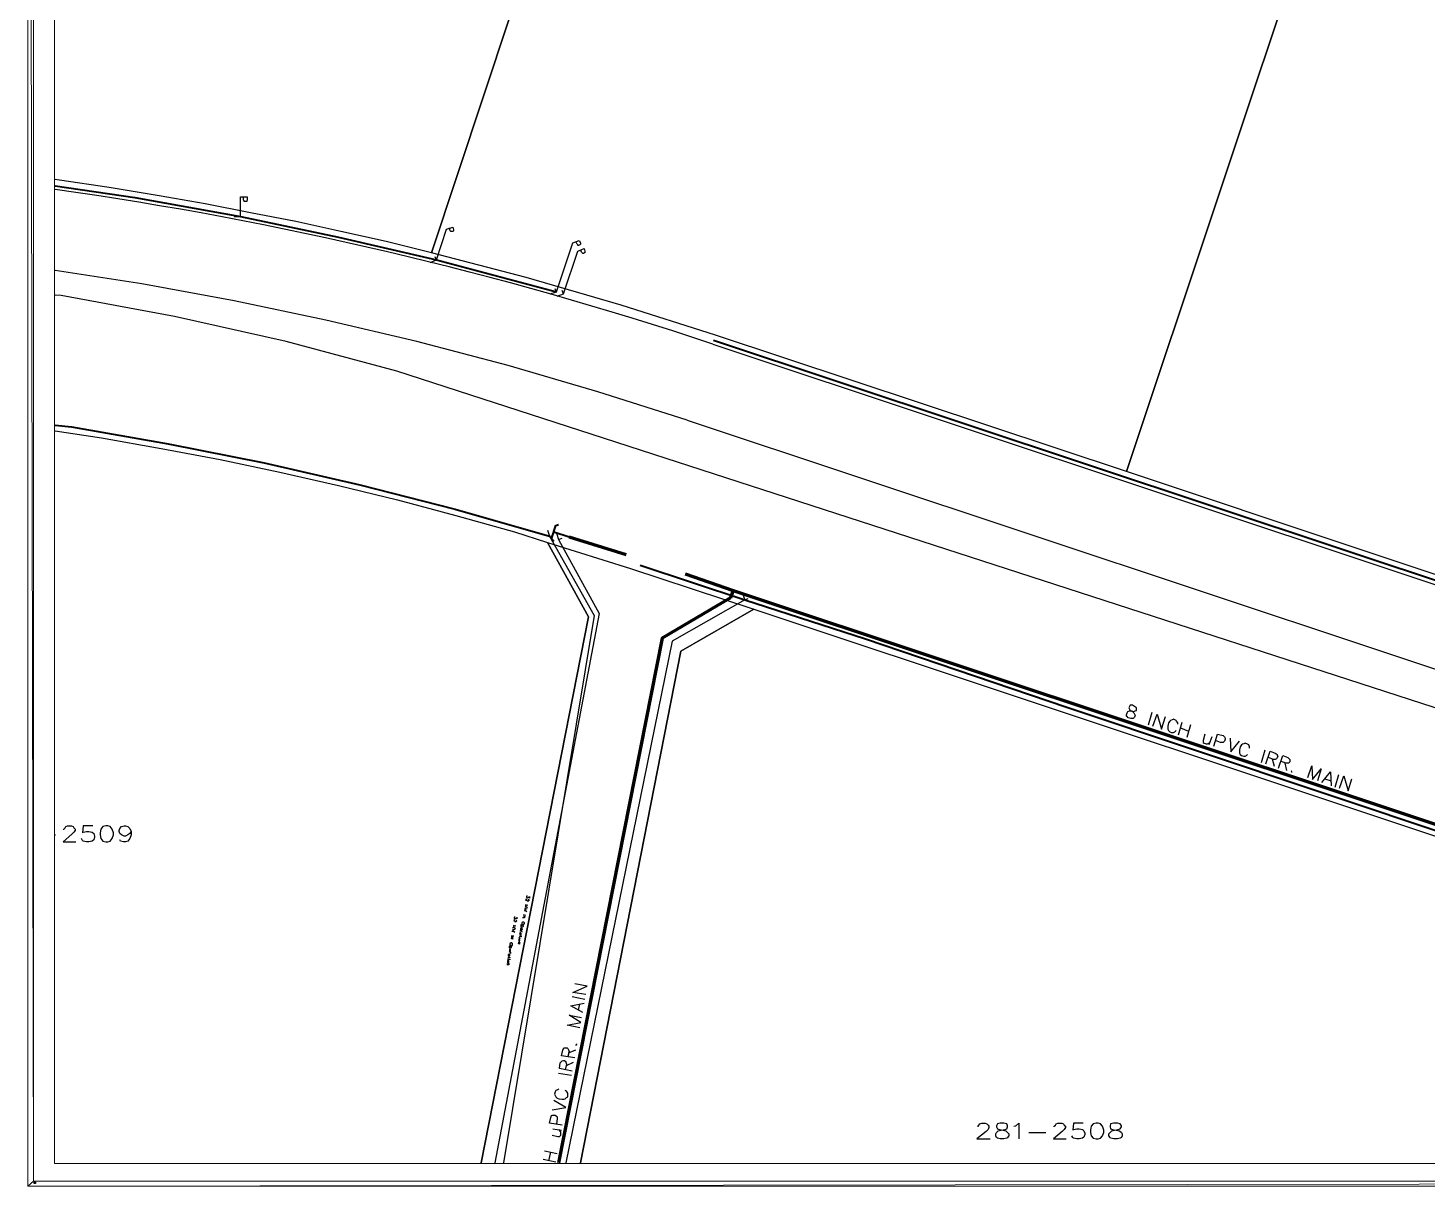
# Model space of a CAD drawing. Header units: inches. Extents: x 5 to 844, y 8 to 596.
# Drawn here: x 5.2 to 291.4, y 8.1 to 245.1 of the extents above; entities that cross this region are included whole.
import ezdxf

# ---------------------------------------------------------------- set-up
doc = ezdxf.new("R2010")
doc.units = ezdxf.units.IN
doc.header["$MEASUREMENT"] = 0
doc.layers.add('PDF_Geometry', color=7, linetype='Continuous')
doc.layers.add('PDF_Images', color=7, linetype='Continuous')
picture_1 = doc.add_image_def('image1.png', size_in_pixel=(2, 2))

msp = doc.modelspace()

# ---------------------------------------------------------------- linework, layer by layer
at = {"layer": 'PDF_Geometry', "lineweight": 0}
for points in [[(6.31, 594.76), (5.16, 595.79), (6.31, 9.14), (6.31, 594.76)], [(5.16, 595.79), (6.31, 9.14), (5.16, 8.11), (5.16, 595.79)], [(735.15, 143.06), (735.15, 591.8), (10.56, 591.8), (10.56, 12.74)], [(10.56, 12.74), (716.71, 12.74)], [(6.31, 9.14), (5.16, 8.11), (716.71, 9.11)], [(5.16, 8.11), (716.71, 9.11)], [(716.71, 9.14), (6.31, 9.14)], [(716.71, 8.11), (5.16, 8.11)]]:
    msp.add_lwpolyline(points, dxfattribs=at)
at = {"layer": 'PDF_Geometry', "color": 9, "lineweight": 25, "true_color": 0xbababa}
for points in [[(87.7, 199.03), (119.71, 295.46), (144.26, 369.12), (169.98, 360.51), (285.81, 321.94), (229.89, 154.29), (145.81, 182.19), (126.52, 188.36), (107.11, 194.02), (87.7, 199.03)], [(229.89, 154.29), (285.81, 321.94), (427.62, 274.76), (371.7, 106.98), (229.89, 154.29)], [(10.69, 315.9), (47.33, 311.14), (55.94, 309.34), (88.21, 302.27), (119.71, 295.46), (87.7, 199.03), (78.44, 201.35), (69.18, 203.4), (59.93, 205.46), (50.67, 207.26), (41.41, 209.06), (32.03, 210.73), (21.74, 212.4), (11.59, 213.95), (10.69, 214.07)], [(422.61, 63.91), (80.62, 174.86), (58, 180.91), (35.11, 186.05), (11.97, 190.29), (10.69, 190.42)], [(10.69, 162.65), (20.2, 161.23), (32.41, 159.05), (44.5, 156.74), (56.71, 154.16), (68.67, 151.46), (80.75, 148.51), (92.71, 145.29), (104.67, 141.95), (111.48, 139.76), (119.84, 124.59), (97.85, 12.87)], [(97.85, 12.87), (119.84, 124.59), (111.48, 139.76), (128.45, 134.49), (153.65, 126.14), (138.74, 117.52), (118.17, 12.87)], [(118.17, 12.87), (138.74, 117.52), (153.65, 126.14), (322.84, 69.83), (303.94, 12.87)]]:
    msp.add_lwpolyline(points, dxfattribs=at)
at = {"layer": 'PDF_Geometry', "lineweight": 25}
for points in [[(427.62, 274.76), (371.7, 106.98), (229.89, 154.29), (145.81, 182.19), (126.52, 188.36), (107.11, 194.02), (87.7, 199.03), (78.44, 201.35), (69.18, 203.4), (59.93, 205.46), (50.67, 207.26), (41.41, 209.06), (32.03, 210.73), (21.74, 212.4), (11.59, 213.95), (10.69, 214.07)], [(10.69, 162.65), (20.2, 161.23), (32.41, 159.05), (44.5, 156.74), (56.71, 154.16), (68.67, 151.46), (80.75, 148.51), (92.71, 145.29), (104.67, 141.95), (111.48, 139.76), (119.84, 124.59), (97.85, 12.87)], [(118.17, 12.87), (138.74, 117.52), (153.65, 126.14), (322.84, 69.83), (303.94, 12.87), (322.84, 69.83), (355.88, 58.77), (378.9, 12.87)], [(231.17, 106.47), (230.66, 106.47), (230.53, 106.21), (230.4, 105.95), (230.53, 105.69), (230.66, 105.44), (231.17, 105.18), (231.43, 104.92), (231.56, 104.67), (231.69, 104.41), (231.56, 104.02), (231.3, 103.77), (231.17, 103.77), (230.79, 103.77), (230.27, 103.89), (230.02, 104.15), (229.89, 104.28), (229.89, 104.54), (230.02, 104.92), (230.15, 105.18), (230.53, 105.31), (230.92, 105.31), (231.43, 105.18), (231.69, 105.31), (231.95, 105.44), (231.95, 105.69), (231.95, 105.95), (231.56, 106.21), (231.17, 106.47)], [(234.39, 102.48), (235.16, 105.05)], [(235.29, 102.22), (236.19, 104.67), (237.09, 101.58), (237.86, 104.15)], [(240.43, 102.61), (240.43, 102.87), (240.17, 103.25), (240.05, 103.38), (239.53, 103.64), (239.27, 103.51), (238.89, 103.38), (238.76, 103.25), (238.5, 102.87), (238.37, 102.22), (238.37, 101.84), (238.37, 101.58), (238.5, 101.32), (238.76, 101.07), (239.15, 100.94), (239.53, 100.94), (239.79, 101.07), (240.05, 101.32)], [(240.56, 100.42), (241.33, 102.99)], [(240.95, 101.84), (242.62, 101.19)], [(243, 102.48), (242.23, 99.91)], [(245.96, 100.55), (245.57, 99.27), (245.57, 98.88), (245.83, 98.75), (246.22, 98.62), (246.47, 98.62), (246.99, 98.88)], [(247.76, 98.11), (248.53, 100.55), (249.69, 100.29), (249.94, 100.04), (250.07, 99.78), (250.07, 99.52), (249.94, 99.14), (249.82, 99.01), (249.69, 98.88), (249.17, 98.88), (248.14, 99.27)], [(247.37, 100.04), (246.73, 98.37)], [(251.1, 99.78), (251.23, 96.95), (253.03, 99.14)], [(255.09, 97.72), (255.09, 97.98), (254.96, 98.37), (254.7, 98.5), (254.19, 98.75), (253.93, 98.62), (253.67, 98.5), (253.42, 98.37), (253.16, 97.98), (253.03, 97.34), (253.03, 96.95), (253.03, 96.7), (253.16, 96.44), (253.42, 96.18), (253.93, 96.05), (254.19, 96.05), (254.44, 96.18), (254.7, 96.44)], [(257.53, 94.77), (258.3, 97.34)], [(258.43, 94.51), (259.33, 97.08), (260.36, 96.7), (260.74, 96.44), (260.74, 96.31), (260.87, 95.92), (260.74, 95.8), (260.62, 95.54), (260.36, 95.41), (259.97, 95.41), (258.94, 95.8)], [(259.72, 95.54), (260.1, 94)], [(261, 93.61), (261.9, 96.18), (262.93, 95.8), (263.19, 95.54), (263.32, 95.41), (263.32, 95.15), (263.32, 94.9), (263.06, 94.64), (262.93, 94.64), (262.54, 94.64), (261.39, 95.02)], [(262.29, 94.64), (262.67, 93.1)], [(263.7, 92.97), (263.57, 92.97), (263.7, 92.84), (263.83, 92.84)], [(267.04, 91.68), (267.82, 94.12), (267.94, 91.3), (269.74, 93.48), (268.97, 91.04)], [(269.87, 90.65), (271.67, 92.84), (271.8, 90.01)], [(272.57, 89.75), (273.34, 92.32)], [(273.47, 89.5), (274.37, 92.07), (275.27, 88.98), (276.04, 91.42)], [(270.52, 91.42), (271.8, 91.04)], [(12.49, 81.01), (12.49, 81.14), (12.74, 81.4), (12.87, 81.65), (13.26, 81.78), (14.03, 81.78), (14.41, 81.65), (14.54, 81.4), (14.8, 81.14), (14.8, 80.88), (14.54, 80.5), (14.16, 80.11), (12.36, 78.57), (14.93, 78.57)], [(18.4, 81.78), (16.47, 81.78), (16.34, 80.37), (16.47, 80.5), (17.11, 80.62), (17.63, 80.62), (18.27, 80.5), (18.66, 80.24), (18.78, 79.72), (18.78, 79.47), (18.66, 78.95), (18.27, 78.7), (17.63, 78.57), (17.11, 78.57), (16.47, 78.7), (16.34, 78.82), (16.08, 79.21)], [(21.1, 81.78), (20.46, 81.65), (20.07, 81.14), (19.94, 80.37), (19.94, 79.98), (20.07, 79.21), (20.46, 78.7), (21.1, 78.57), (21.48, 78.57), (22, 78.7), (22.38, 79.21), (22.64, 79.98), (22.64, 80.37), (22.38, 81.14), (22, 81.65), (21.48, 81.78), (21.1, 81.78)], [(26.24, 80.62), (25.98, 80.24), (25.6, 79.98), (25.08, 79.72), (24.83, 79.72), (24.31, 79.98), (23.93, 80.24), (23.8, 80.62), (23.8, 80.88), (23.93, 81.27), (24.31, 81.65), (24.83, 81.78), (25.08, 81.78), (25.6, 81.65), (25.98, 81.27), (26.24, 80.62), (26.24, 79.98), (25.98, 79.21), (25.6, 78.7), (25.08, 78.57), (24.7, 78.57), (24.06, 78.7), (23.93, 78.95)], [(10.69, 79.98), (10.81, 79.98)], [(119.32, 47.33), (116.62, 47.71), (119.58, 49), (117.01, 49.51)], [(119.07, 46.3), (116.49, 46.81)], [(118.04, 40.51), (115.47, 41.03), (118.29, 41.54), (115.85, 43.08), (118.42, 42.57)], [(118.68, 43.6), (116.24, 45.01), (118.94, 45.53)], [(117.78, 44.11), (118.04, 45.4)], [(117.01, 34.34), (114.31, 34.73), (114.57, 35.88), (114.69, 36.27), (114.82, 36.4), (115.21, 36.4), (115.47, 36.4), (115.59, 36.27), (115.72, 36.01), (115.85, 35.63), (115.59, 34.6)], [(115.72, 35.37), (117.27, 36.01)], [(117.27, 37.04), (117.27, 36.91), (117.52, 37.04), (117.39, 37.17)], [(116.49, 31.64), (113.92, 32.16), (114.05, 33.31), (114.31, 33.57), (114.44, 33.7), (114.69, 33.83), (114.95, 33.83), (115.21, 33.57), (115.21, 33.44), (115.34, 33.06), (115.08, 31.9)], [(115.34, 32.8), (116.75, 33.44)], [(116.37, 30.74), (113.67, 31.13)], [(113.79, 27.91), (113.54, 27.78), (113.15, 27.66), (113.02, 27.4), (112.89, 26.88), (113.02, 26.63), (113.15, 26.37), (113.41, 26.11), (113.79, 25.98), (114.44, 25.86), (114.82, 25.86), (115.08, 25.98), (115.34, 26.24), (115.59, 26.37), (115.59, 26.88), (115.59, 27.14), (115.34, 27.53), (115.08, 27.66)], [(112.38, 23.67), (115.21, 24.18), (112.77, 25.6)], [(114.44, 20.58), (111.87, 20.97), (112.12, 22.13), (112.25, 22.51), (112.38, 22.64), (112.64, 22.64), (113.02, 22.64), (113.28, 22.38), (113.41, 22.26), (113.41, 21.87), (113.28, 20.84)], [(199.55, 20.2), (199.55, 20.33), (199.68, 20.58), (199.93, 20.84), (200.32, 20.97), (200.96, 20.97), (201.35, 20.84), (201.6, 20.58), (201.73, 20.33), (201.73, 20.07), (201.6, 19.68), (201.22, 19.3), (199.29, 17.76), (201.99, 17.76)], [(204.05, 20.97), (203.53, 20.84), (203.28, 20.46), (203.28, 20.2), (203.53, 19.81), (203.92, 19.68), (204.69, 19.56), (205.2, 19.43), (205.59, 19.04), (205.85, 18.78), (205.85, 18.4), (205.59, 18.01), (205.46, 17.88), (204.82, 17.76), (204.05, 17.76), (203.53, 17.88), (203.28, 18.01), (203.15, 18.4), (203.15, 18.78), (203.28, 19.04), (203.66, 19.43), (204.3, 19.56), (205.08, 19.68), (205.46, 19.81), (205.59, 20.2), (205.59, 20.46), (205.46, 20.84), (204.82, 20.97), (204.05, 20.97)], [(206.88, 20.33), (207.26, 20.46), (207.9, 20.97), (207.9, 17.76)], [(215.1, 20.2), (215.1, 20.33), (215.36, 20.58), (215.49, 20.84), (215.87, 20.97), (216.65, 20.97), (217.03, 20.84), (217.16, 20.58), (217.42, 20.33), (217.42, 20.07), (217.16, 19.68), (216.77, 19.3), (214.97, 17.76), (217.55, 17.76)], [(221.02, 20.97), (219.09, 20.97), (218.96, 19.56), (219.09, 19.68), (219.73, 19.81), (220.25, 19.81), (220.89, 19.68), (221.15, 19.43), (221.4, 18.91), (221.4, 18.66), (221.15, 18.14), (220.89, 17.88), (220.25, 17.76), (219.73, 17.76), (219.09, 17.88), (218.96, 18.01), (218.7, 18.4)], [(223.72, 20.97), (223.07, 20.84), (222.69, 20.33), (222.56, 19.56), (222.56, 19.04), (222.69, 18.4), (223.07, 17.88), (223.72, 17.76), (224.1, 17.76), (224.62, 17.88), (225, 18.4), (225.26, 19.04), (225.26, 19.56), (225, 20.33), (224.62, 20.84), (224.1, 20.97), (223.72, 20.97)], [(227.32, 20.97), (226.67, 20.84), (226.55, 20.46), (226.55, 20.2), (226.67, 19.81), (227.06, 19.68), (227.83, 19.56), (228.47, 19.43), (228.86, 19.04), (228.99, 18.78), (228.99, 18.4), (228.86, 18.01), (228.6, 17.88), (228.09, 17.76), (227.32, 17.76), (226.67, 17.88), (226.55, 18.01), (226.29, 18.4), (226.29, 18.78), (226.55, 19.04), (226.93, 19.43), (227.45, 19.56), (228.22, 19.68), (228.6, 19.81), (228.86, 20.2), (228.86, 20.46), (228.6, 20.84), (228.09, 20.97), (227.32, 20.97)], [(112.38, 18.53), (113.54, 18.27), (113.92, 18.27), (114.18, 18.53), (114.18, 18.91), (114.18, 19.17), (113.79, 19.68)], [(112.51, 19.81), (114.31, 19.56)], [(209.96, 19.04), (213.43, 19.04)], [(110.84, 15.31), (113.41, 14.8)], [(111.74, 13.26), (112.12, 15.06)], [(113.15, 13), (110.58, 13.51)]]:
    msp.add_lwpolyline(points, dxfattribs=at)
at = {"layer": 'PDF_Geometry', "color": 252, "lineweight": 20, "true_color": 0x989898}
for points in [[(10.69, 214.07), (11.59, 213.95), (21.74, 212.4), (32.03, 210.73), (41.41, 209.06), (50.67, 207.26), (59.93, 205.46), (69.18, 203.4), (78.44, 201.35), (87.7, 199.03), (107.11, 194.02), (126.52, 188.36), (145.81, 182.19), (229.89, 154.29), (371.7, 106.98), (427.62, 274.76)], [(97.85, 12.87), (119.84, 124.59), (111.48, 139.76), (104.67, 141.95), (92.71, 145.29), (80.75, 148.51), (68.67, 151.46), (56.71, 154.16), (44.5, 156.74), (32.41, 159.05), (20.2, 161.23), (10.69, 162.65)], [(378.9, 12.87), (355.88, 58.77), (322.84, 69.83), (303.94, 12.87), (322.84, 69.83), (153.65, 126.14), (138.74, 117.52), (118.17, 12.87)]]:
    msp.add_lwpolyline(points, dxfattribs=at)
at = {"layer": 'PDF_Geometry', "color": 6, "lineweight": 40}
for points in [[(10.69, 212.79), (27.01, 210.35), (48.61, 206.49), (68.67, 202.25), (88.72, 197.62), (113.28, 191.06)], [(145.42, 181.16), (350.35, 113.02)]]:
    msp.add_lwpolyline(points, dxfattribs=at)
at = {"layer": 'PDF_Geometry', "color": 6, "lineweight": 25}
for points in [[(48.61, 210.48), (50.03, 210.48), (50.03, 209.83), (49.9, 209.7), (49.9, 209.58), (49.77, 209.58), (49.51, 209.58), (49.38, 209.58), (49.38, 209.7), (49.25, 209.83), (49.25, 210.48)], [(90.78, 203.92), (92.07, 204.3), (92.2, 203.79), (92.2, 203.66), (92.2, 203.53), (92.07, 203.4), (91.94, 203.4), (91.81, 203.4), (91.68, 203.4), (91.55, 203.53), (91.42, 204.18)], [(116.62, 201.09), (117.91, 201.6), (118.17, 201.09), (118.17, 200.83), (118.04, 200.7), (117.78, 200.58), (117.65, 200.58), (117.65, 200.7), (117.52, 200.83), (117.27, 201.35)], [(117.65, 199.42), (118.94, 199.93), (119.07, 199.42), (119.07, 199.16), (119.07, 199.03), (118.94, 199.03), (118.81, 198.9), (118.68, 198.9), (118.55, 199.03), (118.42, 199.16), (118.29, 199.68)]]:
    msp.add_lwpolyline(points, dxfattribs=at)
at = {"layer": 'PDF_Geometry', "color": 4, "lineweight": 25}
for points in [[(48.61, 206.49), (48.61, 210.48)], [(88.72, 197.62), (90.78, 203.92)], [(113.28, 191.06), (116.62, 201.09)], [(114.69, 190.68), (117.65, 199.42)], [(113.67, 140.41), (122.02, 125.24), (100.68, 12.87)], [(111.87, 141.05), (120.99, 124.85), (102.48, 12.87)], [(151.85, 128.07), (136.94, 119.58), (115.21, 12.87)]]:
    msp.add_lwpolyline(points, dxfattribs=at)
at = {"layer": 'PDF_Geometry', "color": 1, "lineweight": 25}
for points in [[(47.33, 206.49), (48.61, 206.49), (48.61, 207.26)], [(87.44, 197.1), (88.72, 197.62), (88.47, 198.26)], [(111.99, 190.68), (113.28, 191.06), (113.02, 191.7)], [(113.41, 190.16), (114.69, 190.68), (114.44, 191.32)], [(111.48, 142.34), (111.87, 141.05), (112.64, 141.18)], [(113.28, 141.69), (113.67, 140.41), (114.44, 140.66)], [(151.34, 129.35), (151.85, 128.07), (152.49, 128.32)], [(107.49, 66.74), (107.62, 66.74), (107.62, 66.61), (107.62, 66.48), (107.49, 66.48), (107.49, 66.35), (107.37, 66.48), (107.11, 66.87), (106.98, 66.48)], [(107.75, 67.38), (107.75, 67), (107.49, 67.25), (107.49, 67.13), (107.37, 67), (107.24, 67.13), (107.24, 67.25), (107.24, 67.38), (107.24, 67.51), (107.37, 67.51)], [(105.18, 63.14), (105.18, 62.75), (105.05, 63.01), (105.05, 62.88), (104.92, 62.88), (104.92, 62.75), (104.79, 62.75), (104.79, 62.88), (104.67, 62.88), (104.67, 63.01), (104.67, 63.14), (104.79, 63.14), (104.79, 63.27)], [(106.72, 63.27), (106.72, 63.14), (106.72, 63.01), (106.59, 63.01), (106.34, 63.01)], [(106.47, 63.65), (106.98, 63.53)], [(106.47, 63.4), (106.85, 63.27)], [(106.72, 64.94), (107.24, 64.81), (106.72, 64.68), (107.24, 64.3), (106.72, 64.43)], [(106.85, 65.71), (107.37, 65.58), (106.85, 65.45), (107.37, 65.07), (106.85, 65.2)], [(104.28, 60.7), (104.79, 60.57), (104.28, 60.44), (104.79, 60.05), (104.15, 60.18)], [(104.41, 61.47), (104.92, 61.34), (104.41, 61.21), (104.92, 60.83), (104.28, 60.95)], [(105.05, 62.5), (105.18, 62.37), (105.05, 62.24), (104.92, 62.11), (104.92, 62.24), (104.79, 62.24), (104.67, 62.63), (104.54, 62.24)], [(105.82, 60.31), (106.21, 60.31)], [(106.47, 61.47), (105.95, 61.47)], [(106.21, 60.83), (106.08, 60.44), (106.21, 60.44), (106.21, 60.57), (106.34, 60.57), (106.34, 60.7), (106.21, 60.83), (106.08, 60.83), (105.95, 60.83), (105.95, 60.7), (105.95, 60.57), (105.95, 60.44)], [(106.34, 61.47), (106.47, 61.34), (106.47, 61.21), (106.34, 61.08), (106.21, 61.08), (106.08, 61.08), (106.08, 61.21), (106.08, 61.34), (106.08, 61.47), (106.21, 61.47)], [(106.08, 60.31), (106.21, 60.18), (106.21, 60.05)], [(106.72, 61.85), (106.72, 61.98), (106.59, 62.11), (106.47, 62.11), (106.34, 62.11), (106.21, 61.98), (106.21, 61.85), (106.21, 61.73), (106.34, 61.6), (106.47, 61.6), (106.59, 61.6), (106.59, 61.73), (106.72, 61.73), (106.72, 61.85)], [(104.28, 57.61), (104.28, 57.74), (104.15, 57.87), (104.02, 57.87), (103.89, 57.87), (103.89, 57.74), (103.77, 57.74), (103.77, 57.61), (103.77, 57.48), (103.89, 57.48), (103.89, 57.35), (104.02, 57.35), (104.15, 57.35), (104.28, 57.35), (104.28, 57.48), (104.28, 57.61)], [(104.02, 59.28), (104.54, 59.28)], [(104.02, 59.03), (104.41, 59.03)], [(104.28, 59.03), (104.28, 58.9), (104.41, 58.9), (104.28, 58.77), (104.28, 58.64), (104.02, 58.77)], [(105.44, 58), (105.82, 58)], [(105.69, 58), (105.69, 57.87), (105.82, 57.87), (105.69, 57.74), (105.69, 57.61), (105.44, 57.74)], [(105.95, 58.77), (105.57, 58.9)], [(105.82, 58.38), (105.82, 58.51), (105.69, 58.64), (105.57, 58.64), (105.57, 58.51), (105.57, 58.38), (105.57, 58.25), (105.69, 58.25), (105.82, 58.25), (105.82, 58.38)], [(105.95, 59.54), (106.08, 59.54), (106.08, 59.67), (106.08, 59.8), (105.95, 59.93), (105.82, 59.93), (105.82, 59.8), (105.69, 59.67), (105.82, 59.54)], [(106.08, 59.41), (105.69, 59.54)], [(106.21, 59.15), (105.82, 59.15), (105.69, 59.15), (105.69, 59.03)], [(106.08, 59.28), (105.95, 59.03)], [(106.08, 58.77), (106.08, 58.77)], [(103.64, 54.53), (103.25, 54.53)], [(103.64, 55.17), (103.77, 55.3), (103.77, 55.43), (103.77, 55.55), (103.64, 55.55), (103.51, 55.55), (103.38, 55.43), (103.38, 55.3), (103.51, 55.17)], [(103.77, 55.17), (103.38, 55.3)], [(103.89, 54.78), (103.38, 54.91), (103.38, 54.78)], [(103.51, 57.23), (104.02, 57.1), (104.02, 56.97), (104.02, 56.84), (103.89, 56.84), (103.89, 56.71), (103.77, 56.84), (103.64, 56.84), (103.64, 56.97), (103.64, 57.1), (103.77, 57.1), (103.77, 57.23)], [(103.51, 56.07), (103.89, 55.94)], [(103.77, 56.58), (103.77, 56.2), (103.89, 56.2), (103.89, 56.33), (103.89, 56.45), (103.77, 56.58), (103.64, 56.58), (103.64, 56.45), (103.64, 56.33), (103.64, 56.2)], [(103.77, 54.91), (103.64, 54.78)], [(103.77, 55.94), (103.89, 55.94), (103.89, 55.81), (103.89, 55.68)], [(103.77, 54.53), (103.77, 54.4), (103.77, 54.53)], [(103.12, 53.75), (103.51, 53.63), (103.38, 53.75)], [(103.51, 53.63), (103.51, 53.5), (103.51, 53.37), (103.38, 53.37), (103.12, 53.37)], [(103.51, 54.14), (103.51, 54.27), (103.38, 54.27), (103.25, 54.27), (103.25, 54.14), (103.25, 54.01), (103.25, 53.88), (103.38, 53.88), (103.51, 53.88), (103.51, 54.01), (103.51, 54.14)]]:
    msp.add_lwpolyline(points, dxfattribs=at)
at = {"layer": 'PDF_Geometry', "color": 252, "lineweight": 25, "true_color": 0x989898}
for points in [[(140.02, 164.83), (121.77, 170.62), (103.38, 176.02), (84.74, 180.91), (66.1, 185.28), (47.33, 189.26), (28.43, 192.73), (10.69, 195.43)], [(145.29, 180.39), (427.24, 86.54)], [(140.02, 164.83), (422.09, 70.98)]]:
    msp.add_lwpolyline(points, dxfattribs=at)
at = {"layer": 'PDF_Geometry', "color": 5, "lineweight": 40}
for points in [[(10.69, 163.81), (14.03, 163.42), (33.83, 159.95), (53.5, 156.09), (73.04, 151.59), (92.58, 146.58), (111.87, 141.05)], [(130.38, 135.14), (151.85, 128.07), (176.53, 120.09), (217.67, 106.08), (323.23, 70.85), (347.14, 63.27)]]:
    msp.add_lwpolyline(points, dxfattribs=at)
at = {"layer": 'PDF_Geometry', "color": 3, "lineweight": 40}
for points in [[(112.77, 140.02), (112.25, 140.54), (113.15, 143.24), (113.67, 143.49)], [(112.77, 141.95), (115.85, 140.92)]]:
    msp.add_lwpolyline(points, dxfattribs=at)
at = {"layer": 'PDF_Geometry', "color": 3, "lineweight": 90}
for points in [[(115.85, 140.92), (127.55, 137.32)], [(139.64, 133.34), (149.41, 129.99)], [(149.41, 129.99), (323.61, 72.01), (353.18, 62.24)], [(148.89, 128.45), (134.88, 120.22), (113.67, 12.87)]]:
    msp.add_lwpolyline(points, dxfattribs=at)
at = {"layer": 'PDF_Geometry', "color": 1, "lineweight": 90}
msp.add_lwpolyline([(149.41, 129.99), (148.89, 128.45)], dxfattribs=at)
at = {"layer": 'PDF_Geometry', "color": 252, "lineweight": 25, "true_color": 0x989898}
msp.add_arc((-95.27, -540.37), 759.82, 71.54263, 81.98368, dxfattribs=at)

# ---------------------------------------------------------------- pictures from other files: only their frames are drawn
at = {"layer": 'PDF_Images'}
image = msp.add_image(picture_1, insert=(6.44, 8.63), size_in_units=(0.257, 0.257), dxfattribs=at)
image.dxf.flags = 15

doc.saveas('drawing.dxf')
